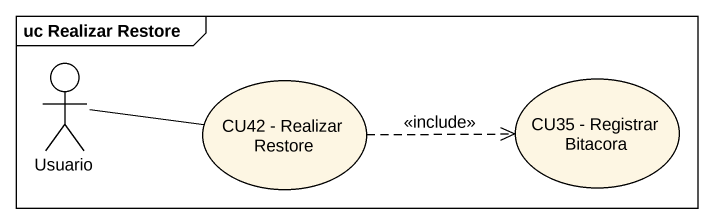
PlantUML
@startuml
mainframe uc Realizar Restore
actor Usuario
usecase "CU42 - Realizar Restore" as CU42_Realizar_Restore
usecase "CU35 - Registrar Bitacora" as CU35_Registrar_Bitacora
Usuario -right- CU42_Realizar_Restore
CU42_Realizar_Restore .right.> CU35_Registrar_Bitacora : <<include>>
@enduml
